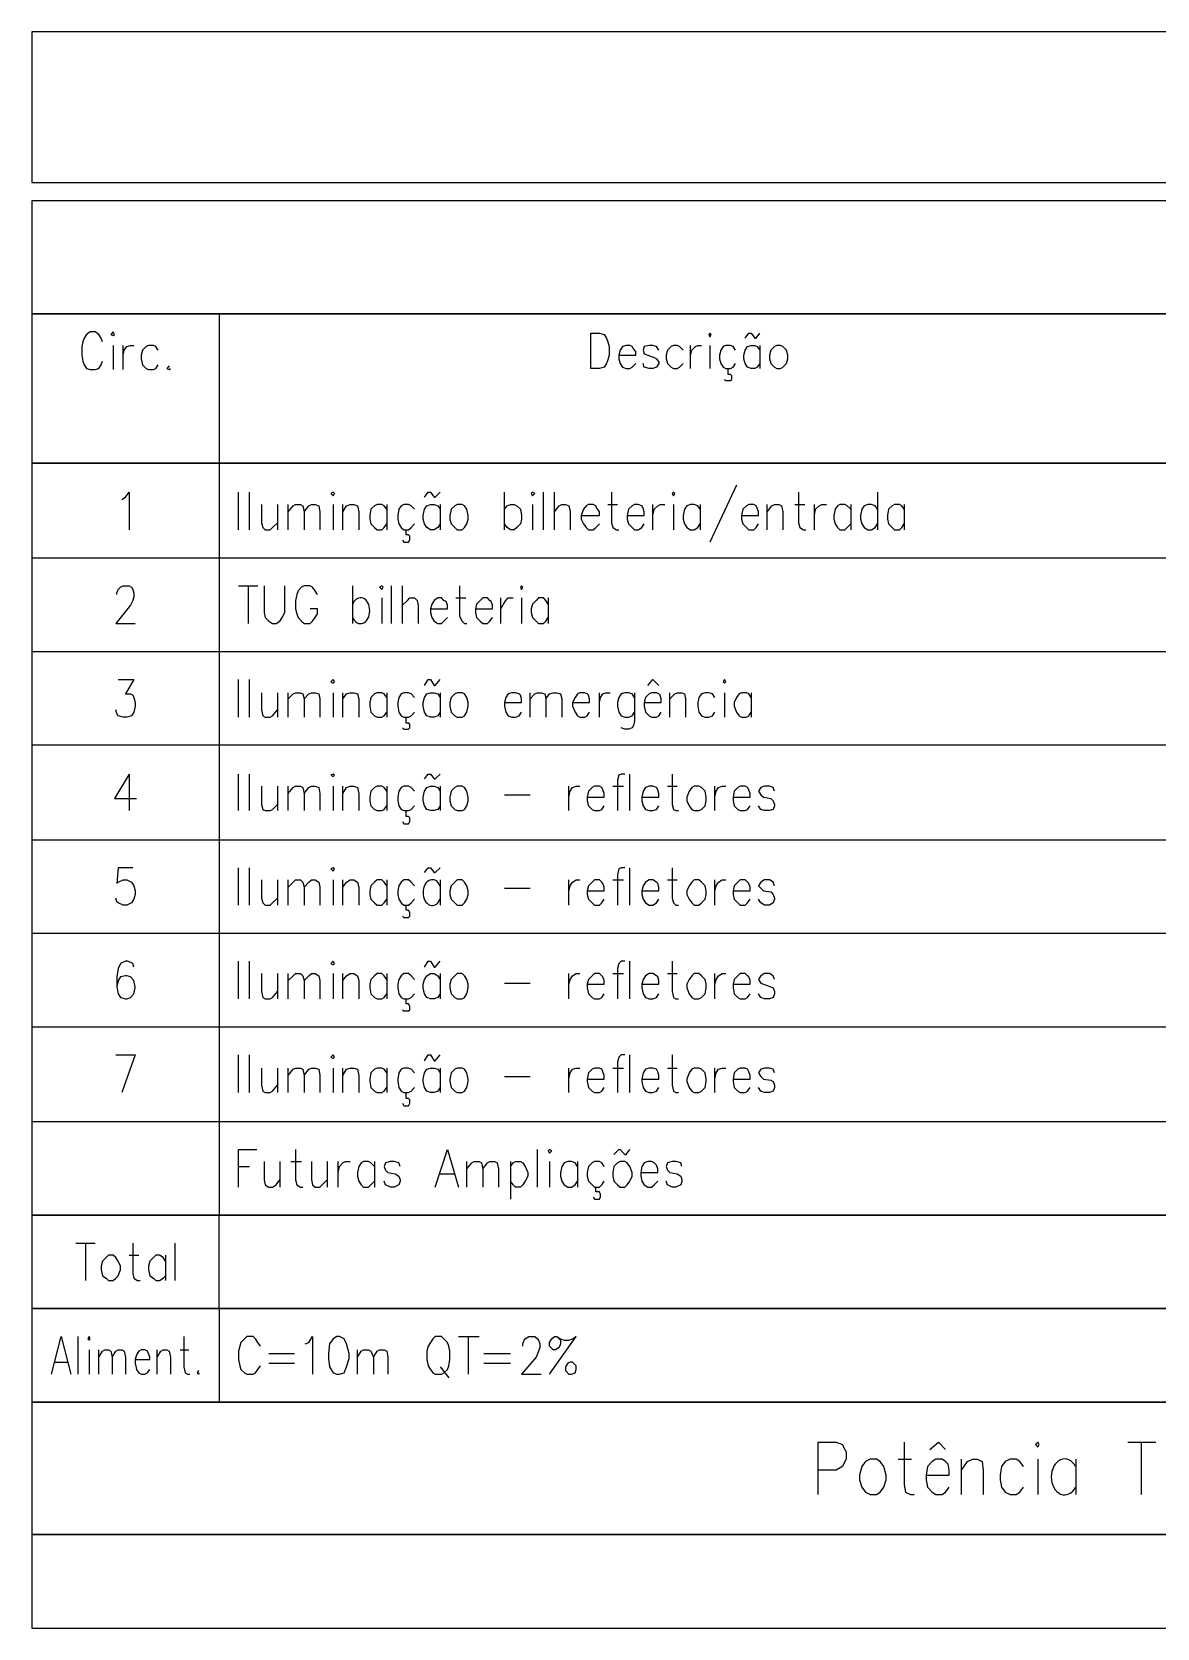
# Model space of a CAD drawing. Header units: millimetres. Extents: x 58 to 939, y 54 to 473.
# Drawn here: x 254.8 to 294, y 71 to 126.7 of the extents above; entities that cross this region are included whole.
import ezdxf

# ---------------------------------------------------------------- set-up
doc = ezdxf.new("R2010")
doc.units = ezdxf.units.MM
doc.layers.add('PDF_Geometry', color=7, linetype='Continuous')

msp = doc.modelspace()

# ---------------------------------------------------------------- linework, layer by layer
at = {"layer": 'PDF_Geometry', "lineweight": -3}
for points in [[(254.844, 126.663), (254.844, 121.413), (419.653, 121.413), (419.653, 126.663)], [(254.844, 120.778), (254.844, 116.841), (419.653, 116.841), (419.653, 120.778)], [(254.844, 116.841), (254.844, 111.634), (419.653, 111.634), (419.653, 116.841)], [(257.596, 116.121), (257.68, 116.079), (257.723, 116.121), (257.68, 116.206)], [(274.318, 114.936), (274.318, 116.164), (274.614, 116.164), (274.784, 116.121), (274.868, 115.994), (274.911, 115.867), (274.953, 115.698), (274.953, 115.402), (274.911, 115.232), (274.868, 115.105), (274.784, 114.978), (274.614, 114.936)], [(278.425, 116.121), (278.467, 116.037), (278.509, 116.121), (278.467, 116.164)], [(280.795, 115.74), (280.711, 115.698), (280.584, 115.571), (280.541, 115.402), (280.541, 115.275), (280.584, 115.105), (280.711, 114.978), (280.795, 114.936), (280.922, 114.936), (281.007, 114.978), (281.134, 115.105), (281.176, 115.275), (281.176, 115.402), (281.134, 115.571), (281.007, 115.698), (280.922, 115.74)], [(254.844, 111.634), (254.844, 108.332), (419.653, 108.332), (419.653, 111.634)], [(265.258, 110.576), (265.343, 110.491), (265.385, 110.576), (265.343, 110.618)], [(269.661, 110.195), (269.577, 110.152), (269.45, 110.025), (269.407, 109.813), (269.407, 109.686), (269.45, 109.517), (269.577, 109.39), (269.661, 109.305), (269.831, 109.305), (269.915, 109.39), (270, 109.517), (270.042, 109.686), (270.042, 109.813), (270, 110.025), (269.915, 110.152), (269.831, 110.195)], [(272.244, 110.576), (272.286, 110.491), (272.371, 110.576), (272.286, 110.618)], [(277.154, 110.576), (277.197, 110.491), (277.239, 110.576), (277.197, 110.618)], [(266.952, 107.316), (267.036, 107.231), (267.079, 107.316), (267.036, 107.358)], [(271.863, 107.316), (271.905, 107.231), (271.947, 107.316), (271.905, 107.358)], [(265.258, 104.014), (265.343, 103.971), (265.385, 104.014), (265.343, 104.098)], [(278.933, 104.014), (278.975, 103.971), (279.017, 104.014), (278.975, 104.098)], [(269.661, 103.633), (269.577, 103.59), (269.45, 103.463), (269.407, 103.294), (269.407, 103.167), (269.45, 102.955), (269.577, 102.828), (269.661, 102.786), (269.831, 102.786), (269.915, 102.828), (270, 102.955), (270.042, 103.167), (270.042, 103.294), (270, 103.463), (269.915, 103.59), (269.831, 103.633)], [(265.258, 100.754), (265.343, 100.712), (265.385, 100.754), (265.343, 100.796)], [(269.661, 100.373), (269.577, 100.331), (269.45, 100.203), (269.407, 99.992), (269.407, 99.865), (269.45, 99.695), (269.577, 99.568), (269.661, 99.526), (269.831, 99.526), (269.915, 99.568), (270, 99.695), (270.042, 99.865), (270.042, 99.992), (270, 100.203), (269.915, 100.331), (269.831, 100.373)], [(277.916, 100.373), (277.832, 100.331), (277.747, 100.203), (277.662, 99.992), (277.662, 99.865), (277.747, 99.695), (277.832, 99.568), (277.916, 99.526), (278.086, 99.526), (278.17, 99.568), (278.297, 99.695), (278.34, 99.865), (278.34, 99.992), (278.297, 100.203), (278.17, 100.331), (278.086, 100.373)], [(265.258, 97.494), (265.343, 97.409), (265.385, 97.494), (265.343, 97.536)], [(269.661, 97.113), (269.577, 97.028), (269.45, 96.901), (269.407, 96.732), (269.407, 96.605), (269.45, 96.436), (269.577, 96.309), (269.661, 96.224), (269.831, 96.224), (269.915, 96.309), (270, 96.436), (270.042, 96.605), (270.042, 96.732), (270, 96.901), (269.915, 97.028), (269.831, 97.113)], [(277.916, 97.113), (277.832, 97.028), (277.747, 96.901), (277.662, 96.732), (277.662, 96.605), (277.747, 96.436), (277.832, 96.309), (277.916, 96.224), (278.086, 96.224), (278.17, 96.309), (278.297, 96.436), (278.34, 96.605), (278.34, 96.732), (278.297, 96.901), (278.17, 97.028), (278.086, 97.113)], [(265.258, 94.192), (265.343, 94.15), (265.385, 94.192), (265.343, 94.277)], [(269.661, 93.853), (269.577, 93.769), (269.45, 93.642), (269.407, 93.472), (269.407, 93.345), (269.45, 93.134), (269.577, 93.007), (269.661, 92.964), (269.831, 92.964), (269.915, 93.007), (270, 93.134), (270.042, 93.345), (270.042, 93.472), (270, 93.642), (269.915, 93.769), (269.831, 93.853)], [(277.916, 93.853), (277.832, 93.769), (277.747, 93.642), (277.662, 93.472), (277.662, 93.345), (277.747, 93.134), (277.832, 93.007), (277.916, 92.964), (278.086, 92.964), (278.17, 93.007), (278.297, 93.134), (278.34, 93.345), (278.34, 93.472), (278.297, 93.642), (278.17, 93.769), (278.086, 93.853)], [(265.258, 90.932), (265.343, 90.89), (265.385, 90.932), (265.343, 91.017)], [(269.661, 90.551), (269.577, 90.509), (269.45, 90.382), (269.407, 90.17), (269.407, 90.085), (269.45, 89.874), (269.577, 89.747), (269.661, 89.704), (269.831, 89.704), (269.915, 89.747), (270, 89.874), (270.042, 90.085), (270.042, 90.17), (270, 90.382), (269.915, 90.509), (269.831, 90.551)], [(277.916, 90.551), (277.832, 90.509), (277.747, 90.382), (277.662, 90.17), (277.662, 90.085), (277.747, 89.874), (277.832, 89.747), (277.916, 89.704), (278.086, 89.704), (278.17, 89.747), (278.297, 89.874), (278.34, 90.085), (278.34, 90.17), (278.297, 90.382), (278.17, 90.509), (278.086, 90.551)], [(272.836, 87.672), (272.879, 87.588), (272.963, 87.672), (272.879, 87.715)], [(275.334, 87.291), (275.249, 87.249), (275.122, 87.122), (275.08, 86.91), (275.08, 86.783), (275.122, 86.614), (275.249, 86.487), (275.334, 86.402), (275.503, 86.402), (275.588, 86.487), (275.673, 86.614), (275.757, 86.783), (275.757, 86.91), (275.673, 87.122), (275.588, 87.249), (275.503, 87.291)], [(254.844, 85.429), (254.844, 82.169), (419.653, 82.169), (419.653, 85.429)], [(257.511, 84.032), (257.426, 83.947), (257.299, 83.82), (257.257, 83.651), (257.257, 83.524), (257.299, 83.312), (257.426, 83.227), (257.511, 83.143), (257.68, 83.143), (257.765, 83.227), (257.85, 83.312), (257.934, 83.524), (257.934, 83.651), (257.85, 83.82), (257.765, 83.947), (257.68, 84.032)], [(254.844, 82.169), (254.844, 78.909), (419.653, 78.909), (419.653, 82.169)], [(256.791, 81.111), (256.834, 81.068), (256.876, 81.111), (256.834, 81.195)], [(265.47, 81.195), (265.343, 81.111), (265.216, 80.941), (265.174, 80.602), (265.174, 80.433), (265.216, 80.137), (265.343, 79.925), (265.47, 79.883), (265.555, 79.883), (265.724, 79.925), (265.809, 80.137), (265.893, 80.433), (265.893, 80.602), (265.809, 80.941), (265.724, 81.111), (265.555, 81.195)], [(268.899, 81.195), (268.815, 81.111), (268.73, 80.983), (268.645, 80.856), (268.603, 80.687), (268.603, 80.391), (268.645, 80.179), (268.73, 80.052), (268.815, 79.925), (268.899, 79.883), (269.111, 79.883), (269.196, 79.925), (269.323, 80.052), (269.365, 80.179), (269.407, 80.391), (269.407, 80.687), (269.365, 80.856), (269.323, 80.983), (269.196, 81.111), (269.111, 81.195)], [(273.598, 80.306), (273.514, 80.264), (273.429, 80.137), (273.429, 80.01), (273.556, 79.883), (273.641, 79.883), (273.768, 79.925), (273.81, 80.052), (273.81, 80.179), (273.683, 80.306)], [(254.844, 78.909), (254.844, 74.295), (419.653, 74.295), (419.653, 78.909)], [(289.813, 77.427), (289.897, 77.343), (289.94, 77.427), (289.897, 77.512)], [(284.055, 76.919), (283.886, 76.835), (283.759, 76.665), (283.674, 76.369), (283.674, 76.2), (283.759, 75.946), (283.886, 75.776), (284.055, 75.692), (284.267, 75.692), (284.394, 75.776), (284.521, 75.946), (284.605, 76.2), (284.605, 76.369), (284.521, 76.665), (284.394, 76.835), (284.267, 76.919)], [(254.844, 74.295), (254.844, 71.035), (419.653, 71.035), (419.653, 74.295)]]:
    msp.add_lwpolyline(points, close=True, dxfattribs=at)
for points in [[(261.364, 116.841), (261.364, 111.634)], [(257.299, 115.867), (257.257, 115.994), (257.172, 116.121), (257.045, 116.206), (256.876, 116.206), (256.749, 116.121), (256.664, 115.994), (256.622, 115.867), (256.58, 115.698), (256.58, 115.402), (256.622, 115.19), (256.664, 115.063), (256.749, 114.936), (256.876, 114.894), (257.045, 114.894), (257.172, 114.936), (257.257, 115.063), (257.299, 115.19)], [(257.68, 115.74), (257.68, 114.894)], [(258.019, 114.894), (258.019, 115.74)], [(258.019, 115.402), (258.061, 115.571), (258.146, 115.698), (258.273, 115.74), (258.4, 115.74)], [(259.247, 115.571), (259.162, 115.698), (259.077, 115.74), (258.908, 115.74), (258.823, 115.698), (258.696, 115.571), (258.654, 115.402), (258.654, 115.275), (258.696, 115.063), (258.823, 114.936), (258.908, 114.894), (259.077, 114.894), (259.162, 114.936), (259.247, 115.063)], [(275.292, 115.402), (275.884, 115.402), (275.884, 115.529), (275.8, 115.613), (275.757, 115.698), (275.673, 115.74), (275.546, 115.74), (275.419, 115.698), (275.334, 115.571), (275.292, 115.402), (275.292, 115.275), (275.334, 115.105), (275.419, 114.978), (275.546, 114.936), (275.673, 114.936), (275.757, 114.978), (275.884, 115.105)], [(276.689, 115.571), (276.604, 115.698), (276.477, 115.74), (276.35, 115.74), (276.181, 115.698), (276.138, 115.571), (276.181, 115.444), (276.308, 115.402), (276.519, 115.317), (276.604, 115.275), (276.689, 115.148), (276.689, 115.105), (276.604, 114.978), (276.477, 114.936), (276.35, 114.936), (276.181, 114.978), (276.138, 115.105)], [(277.535, 115.571), (277.408, 115.698), (277.324, 115.74), (277.197, 115.74), (277.112, 115.698), (276.985, 115.571), (276.943, 115.402), (276.943, 115.275), (276.985, 115.105), (277.112, 114.978), (277.197, 114.936), (277.324, 114.936), (277.408, 114.978), (277.535, 115.105)], [(277.789, 114.936), (277.789, 115.74)], [(277.789, 115.402), (277.832, 115.571), (277.959, 115.698), (278.043, 115.74), (278.17, 115.74)], [(278.467, 115.74), (278.467, 114.936)], [(279.356, 115.571), (279.271, 115.698), (279.187, 115.74), (279.017, 115.74), (278.933, 115.698), (278.848, 115.571), (278.806, 115.402), (278.806, 115.275), (278.848, 115.105), (278.933, 114.978), (279.017, 114.936), (279.187, 114.936), (279.271, 114.978), (279.356, 115.105)], [(280.203, 115.105), (280.118, 114.978), (280.033, 114.936), (279.906, 114.936), (279.779, 114.978), (279.695, 115.105), (279.652, 115.275), (279.652, 115.402), (279.695, 115.571), (279.779, 115.698), (279.906, 115.74), (280.033, 115.74), (280.118, 115.698), (280.203, 115.571)], [(279.695, 115.994), (279.822, 116.164), (279.906, 116.164), (280.033, 115.994), (280.076, 115.994), (280.203, 116.164)], [(280.203, 115.74), (280.203, 114.936)], [(259.628, 115.021), (259.543, 114.936), (259.628, 114.894), (259.67, 114.936)], [(278.975, 114.555), (279.017, 114.513), (279.187, 114.513), (279.229, 114.555), (279.229, 114.682), (279.187, 114.724), (279.102, 114.724), (279.102, 114.936)], [(261.364, 111.634), (261.364, 108.332)], [(279.398, 110.872), (278.467, 108.882)], [(257.977, 110.364), (258.104, 110.449), (258.231, 110.618), (258.231, 109.305)], [(262.041, 109.305), (262.041, 110.618)], [(262.422, 109.305), (262.422, 110.618)], [(262.845, 110.195), (262.845, 109.559), (262.888, 109.39), (262.972, 109.305), (263.142, 109.305), (263.226, 109.39), (263.396, 109.559)], [(263.396, 110.195), (263.396, 109.305)], [(263.777, 109.305), (263.777, 110.195)], [(263.777, 109.94), (263.946, 110.152), (264.031, 110.195), (264.2, 110.195), (264.285, 110.152), (264.327, 109.94), (264.327, 109.305)], [(264.327, 109.94), (264.496, 110.152), (264.581, 110.195), (264.708, 110.195), (264.835, 110.152), (264.877, 109.94), (264.877, 109.305)], [(265.343, 110.195), (265.343, 109.305)], [(265.682, 109.305), (265.682, 110.195)], [(265.682, 109.94), (265.809, 110.152), (265.936, 110.195), (266.063, 110.195), (266.19, 110.152), (266.232, 109.94), (266.232, 109.305)], [(267.206, 110.025), (267.121, 110.152), (267.036, 110.195), (266.867, 110.195), (266.782, 110.152), (266.655, 110.025), (266.613, 109.813), (266.613, 109.686), (266.655, 109.517), (266.782, 109.39), (266.867, 109.305), (267.036, 109.305), (267.121, 109.39), (267.206, 109.517)], [(267.206, 110.195), (267.206, 109.305)], [(268.179, 110.025), (268.052, 110.152), (267.968, 110.195), (267.798, 110.195), (267.714, 110.152), (267.629, 110.025), (267.587, 109.813), (267.587, 109.686), (267.629, 109.517), (267.714, 109.39), (267.798, 109.305), (267.968, 109.305), (268.052, 109.39), (268.179, 109.517)], [(269.069, 109.517), (268.984, 109.39), (268.857, 109.305), (268.73, 109.305), (268.603, 109.39), (268.518, 109.517), (268.476, 109.686), (268.476, 109.813), (268.518, 110.025), (268.603, 110.152), (268.73, 110.195), (268.857, 110.195), (268.984, 110.152), (269.069, 110.025)], [(268.518, 110.449), (268.645, 110.618), (268.73, 110.618), (268.857, 110.449), (268.899, 110.449), (269.069, 110.618)], [(269.069, 110.195), (269.069, 109.305)], [(271.312, 109.305), (271.312, 110.618)], [(271.312, 110.025), (271.397, 110.152), (271.524, 110.195), (271.651, 110.195), (271.736, 110.152), (271.863, 110.025), (271.905, 109.813), (271.905, 109.686), (271.863, 109.517), (271.736, 109.39), (271.651, 109.305), (271.524, 109.305), (271.397, 109.39), (271.312, 109.517)], [(272.286, 110.195), (272.286, 109.305)], [(272.667, 109.305), (272.667, 110.618)], [(273.048, 109.305), (273.048, 110.618)], [(273.048, 109.94), (273.217, 110.152), (273.302, 110.195), (273.429, 110.195), (273.556, 110.152), (273.598, 109.94), (273.598, 109.305)], [(273.979, 109.813), (274.614, 109.813), (274.614, 109.94), (274.53, 110.068), (274.487, 110.152), (274.403, 110.195), (274.233, 110.195), (274.149, 110.152), (274.064, 110.025), (273.979, 109.813), (273.979, 109.686), (274.064, 109.517), (274.149, 109.39), (274.233, 109.305), (274.403, 109.305), (274.487, 109.39), (274.614, 109.517)], [(274.911, 110.195), (275.249, 110.195)], [(275.038, 110.618), (275.038, 109.559), (275.08, 109.39), (275.207, 109.305), (275.292, 109.305)], [(275.588, 109.813), (276.181, 109.813), (276.181, 109.94), (276.138, 110.068), (276.096, 110.152), (275.969, 110.195), (275.842, 110.195), (275.757, 110.152), (275.63, 110.025), (275.588, 109.813), (275.588, 109.686), (275.63, 109.517), (275.757, 109.39), (275.842, 109.305), (275.969, 109.305), (276.096, 109.39), (276.181, 109.517)], [(276.477, 109.305), (276.477, 110.195)], [(276.477, 109.813), (276.519, 110.025), (276.646, 110.152), (276.731, 110.195), (276.9, 110.195)], [(277.197, 110.195), (277.197, 109.305)], [(278.128, 110.025), (278.043, 110.152), (277.916, 110.195), (277.789, 110.195), (277.662, 110.152), (277.578, 110.025), (277.535, 109.813), (277.535, 109.686), (277.578, 109.517), (277.662, 109.39), (277.789, 109.305), (277.916, 109.305), (278.043, 109.39), (278.128, 109.517)], [(278.128, 110.195), (278.128, 109.305)], [(279.568, 109.813), (280.16, 109.813), (280.16, 109.94), (280.118, 110.068), (280.076, 110.152), (279.991, 110.195), (279.822, 110.195), (279.737, 110.152), (279.61, 110.025), (279.568, 109.813), (279.568, 109.686), (279.61, 109.517), (279.737, 109.39), (279.822, 109.305), (279.991, 109.305), (280.076, 109.39), (280.16, 109.517)], [(280.457, 109.305), (280.457, 110.195)], [(280.457, 109.94), (280.626, 110.152), (280.711, 110.195), (280.88, 110.195), (280.965, 110.152), (281.007, 109.94), (281.007, 109.305)], [(281.43, 110.195), (281.769, 110.195)], [(281.557, 110.618), (281.557, 109.559), (281.6, 109.39), (281.727, 109.305), (281.811, 109.305)], [(282.108, 109.305), (282.108, 110.195)], [(282.108, 109.813), (282.15, 110.025), (282.277, 110.152), (282.362, 110.195), (282.531, 110.195)], [(283.378, 110.025), (283.251, 110.152), (283.166, 110.195), (282.997, 110.195), (282.912, 110.152), (282.827, 110.025), (282.785, 109.813), (282.785, 109.686), (282.827, 109.517), (282.912, 109.39), (282.997, 109.305), (283.166, 109.305), (283.251, 109.39), (283.378, 109.517)], [(283.378, 110.195), (283.378, 109.305)], [(284.309, 110.025), (284.224, 110.152), (284.097, 110.195), (283.97, 110.195), (283.843, 110.152), (283.759, 110.025), (283.716, 109.813), (283.716, 109.686), (283.759, 109.517), (283.843, 109.39), (283.97, 109.305), (284.097, 109.305), (284.224, 109.39), (284.309, 109.517)], [(284.309, 110.618), (284.309, 109.305)], [(285.24, 110.025), (285.156, 110.152), (285.071, 110.195), (284.902, 110.195), (284.817, 110.152), (284.69, 110.025), (284.648, 109.813), (284.648, 109.686), (284.69, 109.517), (284.817, 109.39), (284.902, 109.305), (285.071, 109.305), (285.156, 109.39), (285.24, 109.517)], [(285.24, 110.195), (285.24, 109.305)], [(267.756, 108.967), (267.798, 108.882), (267.968, 108.882), (268.01, 108.967), (268.01, 109.094), (267.968, 109.136), (267.883, 109.136), (267.883, 109.305)], [(254.844, 108.332), (254.844, 105.072), (419.653, 105.072), (419.653, 108.332)], [(261.364, 108.332), (261.364, 105.072)], [(257.807, 107.062), (257.807, 107.104), (257.85, 107.231), (257.934, 107.316), (258.019, 107.358), (258.231, 107.358), (258.315, 107.316), (258.358, 107.231), (258.4, 107.104), (258.4, 106.977), (258.358, 106.85), (258.273, 106.681), (257.765, 106.046), (258.442, 106.046)], [(262.041, 107.358), (262.718, 107.358)], [(262.38, 107.358), (262.38, 106.046)], [(262.93, 107.358), (262.93, 106.427), (262.972, 106.257), (263.099, 106.13), (263.226, 106.046), (263.353, 106.046), (263.48, 106.13), (263.565, 106.257), (263.65, 106.427), (263.65, 107.358)], [(264.793, 107.062), (264.708, 107.189), (264.623, 107.316), (264.539, 107.358), (264.327, 107.358), (264.242, 107.316), (264.115, 107.189), (264.073, 107.062), (264.031, 106.85), (264.031, 106.554), (264.073, 106.384), (264.115, 106.257), (264.242, 106.13), (264.327, 106.046), (264.539, 106.046), (264.623, 106.13), (264.708, 106.257), (264.793, 106.384), (264.793, 106.554), (264.539, 106.554)], [(266.02, 106.046), (266.02, 107.358)], [(267.036, 106.935), (267.036, 106.046)], [(267.375, 106.046), (267.375, 107.358)], [(267.756, 106.046), (267.756, 107.358)], [(267.756, 106.681), (267.925, 106.85), (268.01, 106.935), (268.179, 106.935), (268.264, 106.85), (268.306, 106.681), (268.306, 106.046)], [(268.73, 106.554), (269.323, 106.554), (269.323, 106.681), (269.28, 106.808), (269.196, 106.85), (269.111, 106.935), (268.984, 106.935), (268.857, 106.85), (268.772, 106.723), (268.73, 106.554), (268.73, 106.427), (268.772, 106.257), (268.857, 106.13), (268.984, 106.046), (269.111, 106.046), (269.196, 106.13), (269.323, 106.257)], [(269.619, 106.935), (269.958, 106.935)], [(269.746, 107.358), (269.746, 106.3), (269.831, 106.13), (269.915, 106.046), (270, 106.046)], [(270.296, 106.554), (270.889, 106.554), (270.889, 106.681), (270.847, 106.808), (270.804, 106.85), (270.72, 106.935), (270.55, 106.935), (270.466, 106.85), (270.339, 106.723), (270.296, 106.554), (270.296, 106.427), (270.339, 106.257), (270.466, 106.13), (270.55, 106.046), (270.72, 106.046), (270.804, 106.13), (270.889, 106.257)], [(271.185, 106.046), (271.185, 106.935)], [(271.185, 106.554), (271.27, 106.723), (271.355, 106.85), (271.439, 106.935), (271.609, 106.935)], [(271.905, 106.935), (271.905, 106.046)], [(272.836, 106.723), (272.752, 106.85), (272.667, 106.935), (272.498, 106.935), (272.413, 106.85), (272.286, 106.723), (272.244, 106.554), (272.244, 106.427), (272.286, 106.257), (272.413, 106.13), (272.498, 106.046), (272.667, 106.046), (272.752, 106.13), (272.836, 106.257)], [(272.836, 106.935), (272.836, 106.046)], [(254.844, 105.072), (254.844, 101.812), (419.653, 101.812), (419.653, 105.072)], [(261.364, 105.072), (261.364, 101.812)], [(257.85, 104.098), (258.4, 104.098), (258.104, 103.59), (258.273, 103.59), (258.358, 103.548), (258.4, 103.463), (258.442, 103.294), (258.442, 103.167), (258.4, 102.955), (258.315, 102.828), (258.146, 102.786), (258.019, 102.786), (257.85, 102.828), (257.807, 102.913), (257.765, 103.04)], [(262.041, 102.786), (262.041, 104.098)], [(262.422, 102.786), (262.422, 104.098)], [(268.518, 103.887), (268.645, 104.098), (268.73, 104.098), (268.857, 103.887), (268.899, 103.887), (269.069, 104.098)], [(276.308, 103.887), (276.477, 104.098), (276.689, 103.887)], [(262.845, 103.633), (262.845, 103.04), (262.888, 102.828), (262.972, 102.786), (263.142, 102.786), (263.226, 102.828), (263.396, 103.04)], [(263.396, 103.633), (263.396, 102.786)], [(263.777, 102.786), (263.777, 103.633)], [(263.777, 103.421), (263.946, 103.59), (264.031, 103.633), (264.2, 103.633), (264.285, 103.59), (264.327, 103.421), (264.327, 102.786)], [(264.327, 103.421), (264.496, 103.59), (264.581, 103.633), (264.708, 103.633), (264.835, 103.59), (264.877, 103.421), (264.877, 102.786)], [(265.343, 103.633), (265.343, 102.786)], [(265.682, 102.786), (265.682, 103.633)], [(265.682, 103.421), (265.809, 103.59), (265.936, 103.633), (266.063, 103.633), (266.19, 103.59), (266.232, 103.421), (266.232, 102.786)], [(267.206, 103.463), (267.121, 103.59), (267.036, 103.633), (266.867, 103.633), (266.782, 103.59), (266.655, 103.463), (266.613, 103.294), (266.613, 103.167), (266.655, 102.955), (266.782, 102.828), (266.867, 102.786), (267.036, 102.786), (267.121, 102.828), (267.206, 102.955)], [(267.206, 103.633), (267.206, 102.786)], [(268.179, 103.463), (268.052, 103.59), (267.968, 103.633), (267.798, 103.633), (267.714, 103.59), (267.629, 103.463), (267.587, 103.294), (267.587, 103.167), (267.629, 102.955), (267.714, 102.828), (267.798, 102.786), (267.968, 102.786), (268.052, 102.828), (268.179, 102.955)], [(269.069, 102.955), (268.984, 102.828), (268.857, 102.786), (268.73, 102.786), (268.603, 102.828), (268.518, 102.955), (268.476, 103.167), (268.476, 103.294), (268.518, 103.463), (268.603, 103.59), (268.73, 103.633), (268.857, 103.633), (268.984, 103.59), (269.069, 103.463)], [(269.069, 103.633), (269.069, 102.786)], [(271.312, 103.294), (271.905, 103.294), (271.905, 103.421), (271.863, 103.548), (271.82, 103.59), (271.693, 103.633), (271.566, 103.633), (271.439, 103.59), (271.355, 103.463), (271.312, 103.294), (271.312, 103.167), (271.355, 102.955), (271.439, 102.828), (271.566, 102.786), (271.693, 102.786), (271.82, 102.828), (271.905, 102.955)], [(272.201, 102.786), (272.201, 103.633)], [(272.201, 103.421), (272.371, 103.59), (272.455, 103.633), (272.582, 103.633), (272.709, 103.59), (272.752, 103.421), (272.752, 102.786)], [(272.752, 103.421), (272.879, 103.59), (273.006, 103.633), (273.133, 103.633), (273.26, 103.59), (273.302, 103.421), (273.302, 102.786)], [(273.683, 103.294), (274.276, 103.294), (274.276, 103.421), (274.233, 103.548), (274.191, 103.59), (274.106, 103.633), (273.937, 103.633), (273.852, 103.59), (273.768, 103.463), (273.683, 103.294), (273.683, 103.167), (273.768, 102.955), (273.852, 102.828), (273.937, 102.786), (274.106, 102.786), (274.191, 102.828), (274.276, 102.955)], [(274.614, 102.786), (274.614, 103.633)], [(274.614, 103.294), (274.657, 103.463), (274.741, 103.59), (274.826, 103.633), (274.995, 103.633)], [(275.842, 103.463), (275.757, 103.59), (275.63, 103.633), (275.503, 103.633), (275.376, 103.59), (275.292, 103.463), (275.249, 103.294), (275.249, 103.167), (275.292, 102.955), (275.376, 102.828), (275.503, 102.786), (275.63, 102.786), (275.757, 102.828), (275.842, 102.955)], [(275.842, 103.633), (275.842, 102.659), (275.8, 102.49), (275.757, 102.405), (275.63, 102.363), (275.503, 102.363), (275.376, 102.405)], [(276.181, 103.294), (276.773, 103.294), (276.773, 103.421), (276.731, 103.548), (276.689, 103.59), (276.604, 103.633), (276.435, 103.633), (276.35, 103.59), (276.223, 103.463), (276.181, 103.294), (276.181, 103.167), (276.223, 102.955), (276.35, 102.828), (276.435, 102.786), (276.604, 102.786), (276.689, 102.828), (276.773, 102.955)], [(277.07, 102.786), (277.07, 103.633)], [(277.07, 103.421), (277.239, 103.59), (277.324, 103.633), (277.493, 103.633), (277.578, 103.59), (277.62, 103.421), (277.62, 102.786)], [(278.636, 103.463), (278.552, 103.59), (278.425, 103.633), (278.297, 103.633), (278.17, 103.59), (278.086, 103.463), (278.043, 103.294), (278.043, 103.167), (278.086, 102.955), (278.17, 102.828), (278.297, 102.786), (278.425, 102.786), (278.552, 102.828), (278.636, 102.955)], [(278.975, 103.633), (278.975, 102.786)], [(279.906, 103.463), (279.822, 103.59), (279.737, 103.633), (279.568, 103.633), (279.483, 103.59), (279.398, 103.463), (279.314, 103.294), (279.314, 103.167), (279.398, 102.955), (279.483, 102.828), (279.568, 102.786), (279.737, 102.786), (279.822, 102.828), (279.906, 102.955)], [(279.906, 103.633), (279.906, 102.786)], [(267.756, 102.405), (267.798, 102.363), (267.968, 102.363), (268.01, 102.405), (268.01, 102.532), (267.968, 102.574), (267.883, 102.574), (267.883, 102.786)], [(254.844, 101.812), (254.844, 98.51), (419.653, 98.51), (419.653, 101.812)], [(261.364, 101.812), (261.364, 98.51)], [(258.231, 100.796), (257.723, 99.949), (258.485, 99.949)], [(258.231, 100.796), (258.231, 99.526)], [(262.041, 99.526), (262.041, 100.796)], [(262.422, 99.526), (262.422, 100.796)], [(268.518, 100.627), (268.645, 100.796), (268.73, 100.796), (268.857, 100.627), (268.899, 100.627), (269.069, 100.796)], [(275.503, 100.796), (275.376, 100.796), (275.292, 100.754), (275.249, 100.585), (275.249, 99.526)], [(275.673, 99.526), (275.673, 100.796)], [(277.154, 100.796), (277.154, 99.738), (277.197, 99.568), (277.281, 99.526), (277.366, 99.526)], [(262.845, 100.373), (262.845, 99.738), (262.888, 99.568), (262.972, 99.526), (263.142, 99.526), (263.226, 99.568), (263.396, 99.738)], [(263.396, 100.373), (263.396, 99.526)], [(263.777, 99.526), (263.777, 100.373)], [(263.777, 100.119), (263.946, 100.331), (264.031, 100.373), (264.2, 100.373), (264.285, 100.331), (264.327, 100.119), (264.327, 99.526)], [(264.327, 100.119), (264.496, 100.331), (264.581, 100.373), (264.708, 100.373), (264.835, 100.331), (264.877, 100.119), (264.877, 99.526)], [(265.343, 100.373), (265.343, 99.526)], [(265.682, 99.526), (265.682, 100.373)], [(265.682, 100.119), (265.809, 100.331), (265.936, 100.373), (266.063, 100.373), (266.19, 100.331), (266.232, 100.119), (266.232, 99.526)], [(267.206, 100.203), (267.121, 100.331), (267.036, 100.373), (266.867, 100.373), (266.782, 100.331), (266.655, 100.203), (266.613, 99.992), (266.613, 99.865), (266.655, 99.695), (266.782, 99.568), (266.867, 99.526), (267.036, 99.526), (267.121, 99.568), (267.206, 99.695)], [(267.206, 100.373), (267.206, 99.526)], [(268.179, 100.203), (268.052, 100.331), (267.968, 100.373), (267.798, 100.373), (267.714, 100.331), (267.629, 100.203), (267.587, 99.992), (267.587, 99.865), (267.629, 99.695), (267.714, 99.568), (267.798, 99.526), (267.968, 99.526), (268.052, 99.568), (268.179, 99.695)], [(269.069, 99.695), (268.984, 99.568), (268.857, 99.526), (268.73, 99.526), (268.603, 99.568), (268.518, 99.695), (268.476, 99.865), (268.476, 99.992), (268.518, 100.203), (268.603, 100.331), (268.73, 100.373), (268.857, 100.373), (268.984, 100.331), (269.069, 100.203)], [(269.069, 100.373), (269.069, 99.526)], [(273.556, 99.526), (273.556, 100.373)], [(273.556, 99.992), (273.598, 100.203), (273.683, 100.331), (273.81, 100.373), (273.937, 100.373)], [(274.191, 99.992), (274.784, 99.992), (274.784, 100.119), (274.741, 100.246), (274.699, 100.331), (274.614, 100.373), (274.445, 100.373), (274.36, 100.331), (274.233, 100.203), (274.191, 99.992), (274.191, 99.865), (274.233, 99.695), (274.36, 99.568), (274.445, 99.526), (274.614, 99.526), (274.699, 99.568), (274.784, 99.695)], [(275.08, 100.373), (275.461, 100.373)], [(276.096, 99.992), (276.689, 99.992), (276.689, 100.119), (276.646, 100.246), (276.604, 100.331), (276.477, 100.373), (276.35, 100.373), (276.223, 100.331), (276.138, 100.203), (276.096, 99.992), (276.096, 99.865), (276.138, 99.695), (276.223, 99.568), (276.35, 99.526), (276.477, 99.526), (276.604, 99.568), (276.689, 99.695)], [(276.985, 100.373), (277.324, 100.373)], [(278.636, 99.526), (278.636, 100.373)], [(278.636, 99.992), (278.679, 100.203), (278.763, 100.331), (278.89, 100.373), (279.017, 100.373)], [(279.271, 99.992), (279.864, 99.992), (279.864, 100.119), (279.822, 100.246), (279.779, 100.331), (279.695, 100.373), (279.525, 100.373), (279.441, 100.331), (279.314, 100.203), (279.271, 99.992), (279.271, 99.865), (279.314, 99.695), (279.441, 99.568), (279.525, 99.526), (279.695, 99.526), (279.779, 99.568), (279.864, 99.695)], [(280.711, 100.203), (280.668, 100.331), (280.541, 100.373), (280.372, 100.373), (280.245, 100.331), (280.16, 100.203), (280.245, 100.076), (280.33, 99.992), (280.584, 99.949), (280.668, 99.865), (280.711, 99.738), (280.711, 99.695), (280.668, 99.568), (280.541, 99.526), (280.372, 99.526), (280.245, 99.568), (280.16, 99.695)], [(271.312, 100.076), (272.201, 100.076)], [(267.756, 99.145), (267.798, 99.06), (267.968, 99.06), (268.01, 99.145), (268.01, 99.272), (267.968, 99.314), (267.883, 99.314), (267.883, 99.526)], [(254.844, 98.51), (254.844, 95.25), (419.653, 95.25), (419.653, 98.51)], [(261.364, 98.51), (261.364, 95.25)], [(258.358, 97.536), (257.85, 97.536), (257.807, 96.986), (257.85, 97.028), (258.019, 97.113), (258.146, 97.113), (258.315, 97.028), (258.4, 96.901), (258.442, 96.732), (258.442, 96.605), (258.4, 96.436), (258.315, 96.309), (258.146, 96.224), (258.019, 96.224), (257.85, 96.309), (257.807, 96.351), (257.765, 96.478)], [(262.041, 96.224), (262.041, 97.536)], [(262.422, 96.224), (262.422, 97.536)], [(268.518, 97.367), (268.645, 97.536), (268.73, 97.536), (268.857, 97.367), (268.899, 97.367), (269.069, 97.536)], [(275.503, 97.536), (275.376, 97.536), (275.292, 97.494), (275.249, 97.282), (275.249, 96.224)], [(275.673, 96.224), (275.673, 97.536)], [(277.154, 97.536), (277.154, 96.478), (277.197, 96.309), (277.281, 96.224), (277.366, 96.224)], [(262.845, 97.113), (262.845, 96.478), (262.888, 96.309), (262.972, 96.224), (263.142, 96.224), (263.226, 96.309), (263.396, 96.478)], [(263.396, 97.113), (263.396, 96.224)], [(263.777, 96.224), (263.777, 97.113)], [(263.777, 96.859), (263.946, 97.028), (264.031, 97.113), (264.2, 97.113), (264.285, 97.028), (264.327, 96.859), (264.327, 96.224)], [(264.327, 96.859), (264.496, 97.028), (264.581, 97.113), (264.708, 97.113), (264.835, 97.028), (264.877, 96.859), (264.877, 96.224)], [(265.343, 97.113), (265.343, 96.224)], [(265.682, 96.224), (265.682, 97.113)], [(265.682, 96.859), (265.809, 97.028), (265.936, 97.113), (266.063, 97.113), (266.19, 97.028), (266.232, 96.859), (266.232, 96.224)], [(267.206, 96.901), (267.121, 97.028), (267.036, 97.113), (266.867, 97.113), (266.782, 97.028), (266.655, 96.901), (266.613, 96.732), (266.613, 96.605), (266.655, 96.436), (266.782, 96.309), (266.867, 96.224), (267.036, 96.224), (267.121, 96.309), (267.206, 96.436)], [(267.206, 97.113), (267.206, 96.224)], [(268.179, 96.901), (268.052, 97.028), (267.968, 97.113), (267.798, 97.113), (267.714, 97.028), (267.629, 96.901), (267.587, 96.732), (267.587, 96.605), (267.629, 96.436), (267.714, 96.309), (267.798, 96.224), (267.968, 96.224), (268.052, 96.309), (268.179, 96.436)], [(269.069, 97.113), (269.069, 96.224)], [(271.312, 96.817), (272.201, 96.817)], [(273.556, 96.224), (273.556, 97.113)], [(273.556, 96.732), (273.598, 96.901), (273.683, 97.028), (273.81, 97.113), (273.937, 97.113)], [(274.191, 96.732), (274.784, 96.732), (274.784, 96.859), (274.741, 96.986), (274.699, 97.028), (274.614, 97.113), (274.445, 97.113), (274.36, 97.028), (274.233, 96.901), (274.191, 96.732), (274.191, 96.605), (274.233, 96.436), (274.36, 96.309), (274.445, 96.224), (274.614, 96.224), (274.699, 96.309), (274.784, 96.436)], [(275.08, 97.113), (275.461, 97.113)], [(276.096, 96.732), (276.689, 96.732), (276.689, 96.859), (276.646, 96.986), (276.604, 97.028), (276.477, 97.113), (276.35, 97.113), (276.223, 97.028), (276.138, 96.901), (276.096, 96.732), (276.096, 96.605), (276.138, 96.436), (276.223, 96.309), (276.35, 96.224), (276.477, 96.224), (276.604, 96.309), (276.689, 96.436)], [(276.985, 97.113), (277.324, 97.113)], [(278.636, 96.224), (278.636, 97.113)], [(278.636, 96.732), (278.679, 96.901), (278.763, 97.028), (278.89, 97.113), (279.017, 97.113)], [(279.271, 96.732), (279.864, 96.732), (279.864, 96.859), (279.822, 96.986), (279.779, 97.028), (279.695, 97.113), (279.525, 97.113), (279.441, 97.028), (279.314, 96.901), (279.271, 96.732), (279.271, 96.605), (279.314, 96.436), (279.441, 96.309), (279.525, 96.224), (279.695, 96.224), (279.779, 96.309), (279.864, 96.436)], [(280.711, 96.901), (280.668, 97.028), (280.541, 97.113), (280.372, 97.113), (280.245, 97.028), (280.16, 96.901), (280.245, 96.817), (280.33, 96.732), (280.584, 96.69), (280.668, 96.605), (280.711, 96.478), (280.711, 96.436), (280.668, 96.309), (280.541, 96.224), (280.372, 96.224), (280.245, 96.309), (280.16, 96.436)], [(267.756, 95.843), (267.798, 95.801), (267.968, 95.801), (268.01, 95.843), (268.01, 95.97), (267.968, 96.055), (267.883, 96.055), (267.883, 96.224)], [(254.844, 95.25), (254.844, 91.991), (419.653, 91.991), (419.653, 95.25)], [(261.364, 95.25), (261.364, 91.991)], [(258.4, 94.065), (258.358, 94.192), (258.188, 94.277), (258.104, 94.277), (257.934, 94.192), (257.85, 94.023), (257.807, 93.726), (257.807, 93.388), (257.85, 93.134), (257.934, 93.007), (258.104, 92.964), (258.146, 92.964), (258.273, 93.007), (258.4, 93.134), (258.442, 93.345), (258.442, 93.388), (258.4, 93.599), (258.273, 93.726), (258.146, 93.769), (258.104, 93.769), (257.934, 93.726), (257.85, 93.599), (257.807, 93.388)], [(262.041, 92.964), (262.041, 94.277)], [(262.422, 92.964), (262.422, 94.277)], [(268.518, 94.065), (268.645, 94.277), (268.73, 94.277), (268.857, 94.065), (268.899, 94.065), (269.069, 94.277)], [(275.503, 94.277), (275.376, 94.277), (275.292, 94.192), (275.249, 94.023), (275.249, 92.964)], [(275.673, 92.964), (275.673, 94.277)], [(277.154, 94.277), (277.154, 93.218), (277.197, 93.007), (277.281, 92.964), (277.366, 92.964)], [(262.845, 93.853), (262.845, 93.218), (262.888, 93.007), (262.972, 92.964), (263.142, 92.964), (263.226, 93.007), (263.396, 93.218)], [(263.396, 93.853), (263.396, 92.964)], [(263.777, 92.964), (263.777, 93.853)], [(263.777, 93.599), (263.946, 93.769), (264.031, 93.853), (264.2, 93.853), (264.285, 93.769), (264.327, 93.599), (264.327, 92.964)], [(264.327, 93.599), (264.496, 93.769), (264.581, 93.853), (264.708, 93.853), (264.835, 93.769), (264.877, 93.599), (264.877, 92.964)], [(265.343, 93.853), (265.343, 92.964)], [(265.682, 92.964), (265.682, 93.853)], [(265.682, 93.599), (265.809, 93.769), (265.936, 93.853), (266.063, 93.853), (266.19, 93.769), (266.232, 93.599), (266.232, 92.964)], [(267.206, 93.642), (267.121, 93.769), (267.036, 93.853), (266.867, 93.853), (266.782, 93.769), (266.655, 93.642), (266.613, 93.472), (266.613, 93.345), (266.655, 93.134), (266.782, 93.007), (266.867, 92.964), (267.036, 92.964), (267.121, 93.007), (267.206, 93.134)], [(267.206, 93.853), (267.206, 92.964)], [(268.179, 93.642), (268.052, 93.769), (267.968, 93.853), (267.798, 93.853), (267.714, 93.769), (267.629, 93.642), (267.587, 93.472), (267.587, 93.345), (267.629, 93.134), (267.714, 93.007), (267.798, 92.964), (267.968, 92.964), (268.052, 93.007), (268.179, 93.134)], [(269.069, 93.134), (268.984, 93.007), (268.857, 92.964), (268.73, 92.964), (268.603, 93.007), (268.518, 93.134), (268.476, 93.345), (268.476, 93.472), (268.518, 93.642), (268.603, 93.769), (268.73, 93.853), (268.857, 93.853), (268.984, 93.769), (269.069, 93.642)], [(269.069, 93.853), (269.069, 92.964)], [(271.312, 93.515), (272.201, 93.515)], [(273.556, 92.964), (273.556, 93.853)], [(273.556, 93.472), (273.598, 93.642), (273.683, 93.769), (273.81, 93.853), (273.937, 93.853)], [(274.191, 93.472), (274.784, 93.472), (274.784, 93.599), (274.741, 93.726), (274.699, 93.769), (274.614, 93.853), (274.445, 93.853), (274.36, 93.769), (274.233, 93.642), (274.191, 93.472), (274.191, 93.345), (274.233, 93.134), (274.36, 93.007), (274.445, 92.964), (274.614, 92.964), (274.699, 93.007), (274.784, 93.134)], [(275.08, 93.853), (275.461, 93.853)], [(276.096, 93.472), (276.689, 93.472), (276.689, 93.599), (276.646, 93.726), (276.604, 93.769), (276.477, 93.853), (276.35, 93.853), (276.223, 93.769), (276.138, 93.642), (276.096, 93.472), (276.096, 93.345), (276.138, 93.134), (276.223, 93.007), (276.35, 92.964), (276.477, 92.964), (276.604, 93.007), (276.689, 93.134)], [(276.985, 93.853), (277.324, 93.853)], [(278.636, 92.964), (278.636, 93.853)], [(278.636, 93.472), (278.679, 93.642), (278.763, 93.769), (278.89, 93.853), (279.017, 93.853)], [(279.271, 93.472), (279.864, 93.472), (279.864, 93.599), (279.822, 93.726), (279.779, 93.769), (279.695, 93.853), (279.525, 93.853), (279.441, 93.769), (279.314, 93.642), (279.271, 93.472), (279.271, 93.345), (279.314, 93.134), (279.441, 93.007), (279.525, 92.964), (279.695, 92.964), (279.779, 93.007), (279.864, 93.134)], [(280.711, 93.642), (280.668, 93.769), (280.541, 93.853), (280.372, 93.853), (280.245, 93.769), (280.16, 93.642), (280.245, 93.515), (280.33, 93.472), (280.584, 93.388), (280.668, 93.345), (280.711, 93.218), (280.711, 93.134), (280.668, 93.007), (280.541, 92.964), (280.372, 92.964), (280.245, 93.007), (280.16, 93.134)], [(267.756, 92.583), (267.798, 92.541), (267.968, 92.541), (268.01, 92.583), (268.01, 92.71), (267.968, 92.795), (267.883, 92.795), (267.883, 92.964)], [(254.844, 91.991), (254.844, 88.688), (419.653, 88.688), (419.653, 91.991)], [(261.364, 91.991), (261.364, 88.688)], [(257.765, 91.017), (258.442, 91.017), (257.977, 89.704)], [(262.041, 89.704), (262.041, 91.017)], [(262.422, 89.704), (262.422, 91.017)], [(268.518, 90.805), (268.645, 91.017), (268.73, 91.017), (268.857, 90.805), (268.899, 90.805), (269.069, 91.017)], [(275.503, 91.017), (275.376, 91.017), (275.292, 90.932), (275.249, 90.763), (275.249, 89.704)], [(275.673, 89.704), (275.673, 91.017)], [(277.154, 91.017), (277.154, 89.958), (277.197, 89.747), (277.281, 89.704), (277.366, 89.704)], [(262.845, 90.551), (262.845, 89.958), (262.888, 89.747), (262.972, 89.704), (263.142, 89.704), (263.226, 89.747), (263.396, 89.958)], [(263.396, 90.551), (263.396, 89.704)], [(263.777, 89.704), (263.777, 90.551)], [(263.777, 90.297), (263.946, 90.509), (264.031, 90.551), (264.2, 90.551), (264.285, 90.509), (264.327, 90.297), (264.327, 89.704)], [(264.327, 90.297), (264.496, 90.509), (264.581, 90.551), (264.708, 90.551), (264.835, 90.509), (264.877, 90.297), (264.877, 89.704)], [(265.343, 90.551), (265.343, 89.704)], [(265.682, 89.704), (265.682, 90.551)], [(265.682, 90.297), (265.809, 90.509), (265.936, 90.551), (266.063, 90.551), (266.19, 90.509), (266.232, 90.297), (266.232, 89.704)], [(267.206, 90.382), (267.121, 90.509), (267.036, 90.551), (266.867, 90.551), (266.782, 90.509), (266.655, 90.382), (266.613, 90.17), (266.613, 90.085), (266.655, 89.874), (266.782, 89.747), (266.867, 89.704), (267.036, 89.704), (267.121, 89.747), (267.206, 89.874)], [(267.206, 90.551), (267.206, 89.704)], [(268.179, 90.382), (268.052, 90.509), (267.968, 90.551), (267.798, 90.551), (267.714, 90.509), (267.629, 90.382), (267.587, 90.17), (267.587, 90.085), (267.629, 89.874), (267.714, 89.747), (267.798, 89.704), (267.968, 89.704), (268.052, 89.747), (268.179, 89.874)], [(269.069, 89.874), (268.984, 89.747), (268.857, 89.704), (268.73, 89.704), (268.603, 89.747), (268.518, 89.874), (268.476, 90.085), (268.476, 90.17), (268.518, 90.382), (268.603, 90.509), (268.73, 90.551), (268.857, 90.551), (268.984, 90.509), (269.069, 90.382)], [(269.069, 90.551), (269.069, 89.704)], [(271.312, 90.255), (272.201, 90.255)], [(273.556, 89.704), (273.556, 90.551)], [(273.556, 90.17), (273.598, 90.382), (273.683, 90.509), (273.81, 90.551), (273.937, 90.551)], [(274.191, 90.17), (274.784, 90.17), (274.784, 90.297), (274.741, 90.424), (274.699, 90.509), (274.614, 90.551), (274.445, 90.551), (274.36, 90.509), (274.233, 90.382), (274.191, 90.17), (274.191, 90.085), (274.233, 89.874), (274.36, 89.747), (274.445, 89.704), (274.614, 89.704), (274.699, 89.747), (274.784, 89.874)], [(275.08, 90.551), (275.461, 90.551)], [(276.096, 90.17), (276.689, 90.17), (276.689, 90.297), (276.646, 90.424), (276.604, 90.509), (276.477, 90.551), (276.35, 90.551), (276.223, 90.509), (276.138, 90.382), (276.096, 90.17), (276.096, 90.085), (276.138, 89.874), (276.223, 89.747), (276.35, 89.704), (276.477, 89.704), (276.604, 89.747), (276.689, 89.874)], [(276.985, 90.551), (277.324, 90.551)], [(278.636, 89.704), (278.636, 90.551)], [(278.636, 90.17), (278.679, 90.382), (278.763, 90.509), (278.89, 90.551), (279.017, 90.551)], [(279.271, 90.17), (279.864, 90.17), (279.864, 90.297), (279.822, 90.424), (279.779, 90.509), (279.695, 90.551), (279.525, 90.551), (279.441, 90.509), (279.314, 90.382), (279.271, 90.17), (279.271, 90.085), (279.314, 89.874), (279.441, 89.747), (279.525, 89.704), (279.695, 89.704), (279.779, 89.747), (279.864, 89.874)], [(280.711, 90.382), (280.668, 90.509), (280.541, 90.551), (280.372, 90.551), (280.245, 90.509), (280.16, 90.382), (280.245, 90.255), (280.33, 90.17), (280.584, 90.128), (280.668, 90.085), (280.711, 89.958), (280.711, 89.874), (280.668, 89.747), (280.541, 89.704), (280.372, 89.704), (280.245, 89.747), (280.16, 89.874)], [(267.756, 89.323), (267.798, 89.239), (267.968, 89.239), (268.01, 89.323), (268.01, 89.45), (267.968, 89.493), (267.883, 89.493), (267.883, 89.704)], [(254.844, 88.688), (254.844, 85.429), (419.653, 85.429), (419.653, 88.688)], [(261.364, 88.688), (261.364, 85.429)], [(262.041, 86.402), (262.041, 87.715), (262.676, 87.715)], [(264.031, 87.715), (264.031, 86.656), (264.073, 86.487), (264.2, 86.402), (264.285, 86.402)], [(268.899, 86.402), (269.323, 87.715), (269.704, 86.402)], [(272.455, 86.402), (272.455, 87.715)], [(275.122, 87.545), (275.292, 87.715), (275.334, 87.715), (275.503, 87.545), (275.546, 87.545), (275.673, 87.715)], [(262.041, 87.122), (262.422, 87.122)], [(262.93, 87.291), (262.93, 86.656), (262.972, 86.487), (263.099, 86.402), (263.226, 86.402), (263.353, 86.487), (263.48, 86.656)], [(263.48, 87.291), (263.48, 86.402)], [(263.861, 87.291), (264.242, 87.291)], [(264.581, 87.291), (264.581, 86.656), (264.623, 86.487), (264.708, 86.402), (264.877, 86.402), (264.962, 86.487), (265.131, 86.656)], [(265.131, 87.291), (265.131, 86.402)], [(265.512, 86.402), (265.512, 87.291)], [(265.512, 86.91), (265.555, 87.122), (265.682, 87.249), (265.766, 87.291), (265.936, 87.291)], [(266.782, 87.122), (266.655, 87.249), (266.571, 87.291), (266.401, 87.291), (266.317, 87.249), (266.232, 87.122), (266.19, 86.91), (266.19, 86.783), (266.232, 86.614), (266.317, 86.487), (266.401, 86.402), (266.571, 86.402), (266.655, 86.487), (266.782, 86.614)], [(266.782, 87.291), (266.782, 86.402)], [(267.671, 87.122), (267.629, 87.249), (267.46, 87.291), (267.333, 87.291), (267.163, 87.249), (267.121, 87.122), (267.163, 86.995), (267.248, 86.91), (267.502, 86.868), (267.629, 86.783), (267.671, 86.656), (267.671, 86.614), (267.629, 86.487), (267.46, 86.402), (267.333, 86.402), (267.163, 86.487), (267.121, 86.614)], [(269.069, 86.868), (269.577, 86.868)], [(270, 86.402), (270, 87.291)], [(270, 87.037), (270.169, 87.249), (270.254, 87.291), (270.423, 87.291), (270.508, 87.249), (270.55, 87.037), (270.55, 86.402)], [(270.55, 87.037), (270.72, 87.249), (270.804, 87.291), (270.974, 87.291), (271.058, 87.249), (271.101, 87.037), (271.101, 86.402)], [(271.524, 87.291), (271.524, 85.979)], [(271.524, 87.122), (271.609, 87.249), (271.693, 87.291), (271.863, 87.291), (271.947, 87.249), (272.032, 87.122), (272.117, 86.91), (272.117, 86.783), (272.032, 86.614), (271.947, 86.487), (271.863, 86.402), (271.693, 86.402), (271.609, 86.487), (271.524, 86.614)], [(272.879, 87.291), (272.879, 86.402)], [(273.852, 87.122), (273.768, 87.249), (273.641, 87.291), (273.514, 87.291), (273.387, 87.249), (273.302, 87.122), (273.26, 86.91), (273.26, 86.783), (273.302, 86.614), (273.387, 86.487), (273.514, 86.402), (273.641, 86.402), (273.768, 86.487), (273.852, 86.614)], [(273.852, 87.291), (273.852, 86.402)], [(274.784, 87.122), (274.699, 87.249), (274.614, 87.291), (274.445, 87.291), (274.36, 87.249), (274.233, 87.122), (274.191, 86.91), (274.191, 86.783), (274.233, 86.614), (274.36, 86.487), (274.445, 86.402), (274.614, 86.402), (274.699, 86.487), (274.784, 86.614)], [(276.054, 86.91), (276.646, 86.91), (276.646, 87.037), (276.604, 87.164), (276.519, 87.249), (276.435, 87.291), (276.308, 87.291), (276.181, 87.249), (276.096, 87.122), (276.054, 86.91), (276.054, 86.783), (276.096, 86.614), (276.181, 86.487), (276.308, 86.402), (276.435, 86.402), (276.519, 86.487), (276.646, 86.614)], [(277.493, 87.122), (277.451, 87.249), (277.281, 87.291), (277.154, 87.291), (276.985, 87.249), (276.943, 87.122), (276.985, 86.995), (277.07, 86.91), (277.324, 86.868), (277.451, 86.783), (277.493, 86.656), (277.493, 86.614), (277.451, 86.487), (277.281, 86.402), (277.154, 86.402), (276.985, 86.487), (276.943, 86.614)], [(274.403, 86.064), (274.445, 85.979), (274.614, 85.979), (274.657, 86.064), (274.657, 86.148), (274.614, 86.233), (274.487, 86.233), (274.487, 86.402)], [(261.364, 82.169), (261.364, 85.429)], [(256.368, 84.455), (257.045, 84.455)], [(256.707, 84.455), (256.707, 83.143)], [(258.231, 84.032), (258.569, 84.032)], [(258.358, 84.455), (258.358, 83.397), (258.4, 83.227), (258.527, 83.143), (258.612, 83.143)], [(259.501, 83.82), (259.416, 83.947), (259.289, 84.032), (259.162, 84.032), (259.077, 83.947), (258.95, 83.82), (258.908, 83.651), (258.908, 83.524), (258.95, 83.312), (259.077, 83.227), (259.162, 83.143), (259.289, 83.143), (259.416, 83.227), (259.501, 83.312)], [(259.501, 84.032), (259.501, 83.143)], [(259.84, 83.143), (259.84, 84.455)], [(261.364, 82.169), (261.364, 78.909)], [(255.521, 79.883), (255.86, 81.195), (256.199, 79.883)], [(256.453, 79.883), (256.453, 81.195)], [(256.834, 80.729), (256.834, 79.883)], [(257.172, 79.883), (257.172, 80.729)], [(257.172, 80.475), (257.299, 80.687), (257.384, 80.729), (257.511, 80.729), (257.596, 80.687), (257.638, 80.475), (257.638, 79.883)], [(257.638, 80.475), (257.765, 80.687), (257.85, 80.729), (257.977, 80.729), (258.061, 80.687), (258.104, 80.475), (258.104, 79.883)], [(258.442, 80.391), (258.95, 80.391), (258.95, 80.475), (258.908, 80.602), (258.866, 80.687), (258.781, 80.729), (258.654, 80.729), (258.569, 80.687), (258.485, 80.56), (258.442, 80.391), (258.442, 80.264), (258.485, 80.052), (258.569, 79.925), (258.654, 79.883), (258.781, 79.883), (258.866, 79.925), (258.95, 80.052)], [(259.205, 79.883), (259.205, 80.729)], [(259.205, 80.475), (259.332, 80.687), (259.416, 80.729), (259.543, 80.729), (259.628, 80.687), (259.67, 80.475), (259.67, 79.883)], [(260.009, 80.729), (260.305, 80.729)], [(260.136, 81.195), (260.136, 80.137), (260.178, 79.925), (260.263, 79.883), (260.348, 79.883)], [(262.803, 80.856), (262.718, 80.983), (262.634, 81.111), (262.549, 81.195), (262.337, 81.195), (262.253, 81.111), (262.126, 80.983), (262.083, 80.856), (262.041, 80.687), (262.041, 80.391), (262.083, 80.179), (262.126, 80.052), (262.253, 79.925), (262.337, 79.883), (262.549, 79.883), (262.634, 79.925), (262.718, 80.052), (262.803, 80.179)], [(264.369, 80.941), (264.496, 80.983), (264.623, 81.195), (264.623, 79.883)], [(266.19, 79.883), (266.19, 80.729)], [(266.19, 80.475), (266.317, 80.687), (266.401, 80.729), (266.571, 80.729), (266.655, 80.687), (266.74, 80.475), (266.74, 79.883)], [(266.74, 80.475), (266.867, 80.687), (266.952, 80.729), (267.121, 80.729), (267.206, 80.687), (267.248, 80.475), (267.248, 79.883)], [(269.704, 81.195), (270.423, 81.195)], [(270.042, 81.195), (270.042, 79.883)], [(271.947, 80.856), (271.947, 80.941), (271.99, 81.068), (272.032, 81.111), (272.159, 81.195), (272.371, 81.195), (272.455, 81.111), (272.498, 81.068), (272.54, 80.941), (272.54, 80.814), (272.498, 80.687), (272.413, 80.475), (271.905, 79.883), (272.582, 79.883)], [(272.879, 79.883), (273.81, 81.195)], [(273.133, 81.195), (273.26, 81.068), (273.26, 80.941), (273.217, 80.814), (273.09, 80.729), (273.006, 80.729), (272.879, 80.856), (272.879, 80.983), (272.963, 81.111), (273.048, 81.195), (273.133, 81.195), (273.26, 81.111), (273.387, 81.068), (273.556, 81.068), (273.683, 81.111), (273.81, 81.195)], [(255.648, 80.306), (256.072, 80.306)], [(263.099, 80.602), (263.988, 80.602)], [(263.099, 80.264), (263.988, 80.264)], [(269.069, 80.137), (269.365, 79.756)], [(270.593, 80.602), (271.524, 80.602)], [(270.593, 80.264), (271.524, 80.264)], [(260.644, 80.01), (260.602, 79.925), (260.644, 79.883), (260.686, 79.925)], [(282.235, 75.692), (282.235, 77.512), (282.87, 77.512), (283.081, 77.427), (283.124, 77.343), (283.208, 77.173), (283.208, 76.919), (283.124, 76.75), (283.081, 76.665), (282.87, 76.538), (282.235, 76.538)], [(285.24, 77.512), (285.24, 76.03), (285.283, 75.776), (285.452, 75.692), (285.579, 75.692)], [(286.129, 77.258), (286.426, 77.512), (286.68, 77.258)], [(293.03, 77.512), (294.004, 77.512)], [(293.496, 77.512), (293.496, 75.692)], [(285.029, 76.919), (285.494, 76.919)], [(286.002, 76.369), (286.807, 76.369), (286.807, 76.538), (286.764, 76.75), (286.68, 76.835), (286.553, 76.919), (286.341, 76.919), (286.214, 76.835), (286.045, 76.665), (286.002, 76.369), (286.002, 76.2), (286.045, 75.946), (286.214, 75.776), (286.341, 75.692), (286.553, 75.692), (286.68, 75.776), (286.807, 75.946)], [(287.23, 75.692), (287.23, 76.919)], [(287.23, 76.538), (287.442, 76.835), (287.611, 76.919), (287.78, 76.919), (287.95, 76.835), (287.992, 76.538), (287.992, 75.692)], [(289.389, 76.665), (289.262, 76.835), (289.135, 76.919), (288.924, 76.919), (288.754, 76.835), (288.627, 76.665), (288.585, 76.369), (288.585, 76.2), (288.627, 75.946), (288.754, 75.776), (288.924, 75.692), (289.135, 75.692), (289.262, 75.776), (289.389, 75.946)], [(289.897, 76.919), (289.897, 75.692)], [(291.21, 76.919), (291.21, 75.692)]]:
    msp.add_lwpolyline(points, dxfattribs=at)
for centre, major_axis, ratio, start_param, end_param in [((266.295, 106.492), (0.003, 0.451), 0.710434, 2.121699, 7.321066), ((268.794, 96.667), (0.003, 0.451), 0.710434, 5.263292, 10.462659), ((290.827, 76.304), (0.003, 0.626), 0.74628, 5.332211, 10.390504)]:
    msp.add_ellipse(centre, major_axis=major_axis, ratio=ratio, start_param=start_param, end_param=end_param, dxfattribs=at)

doc.saveas('drawing.dxf')
